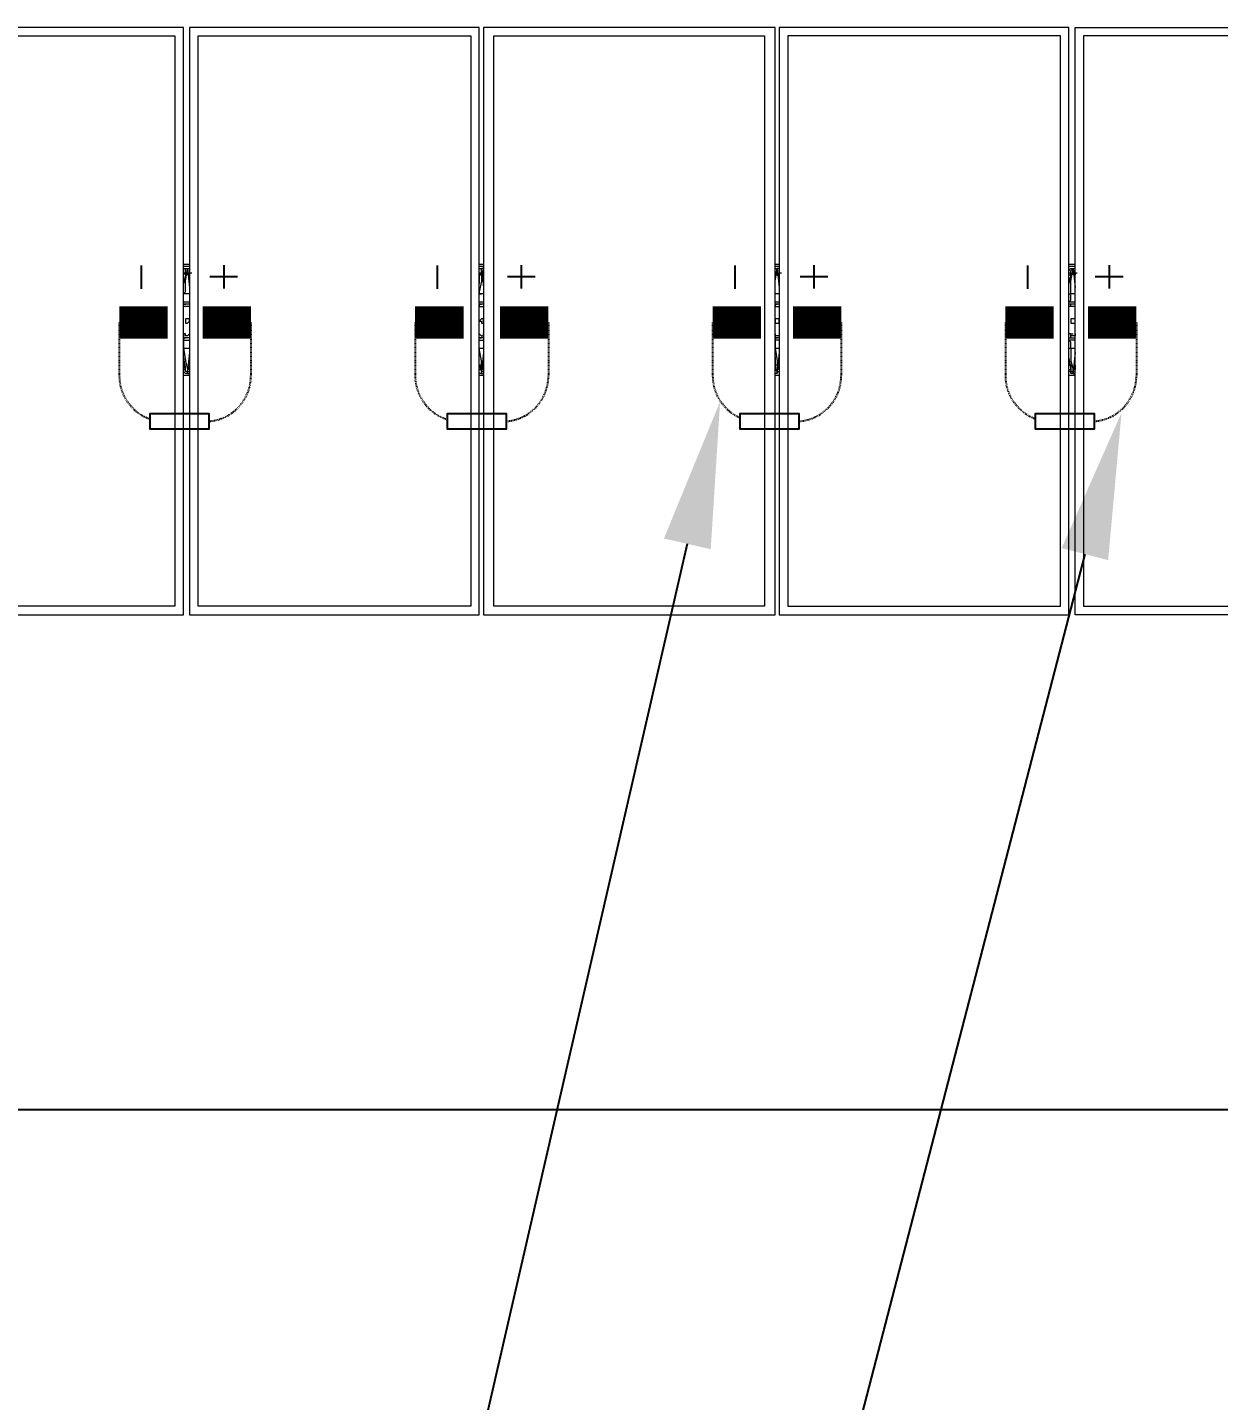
# Model space of a CAD drawing. Header units: feet. Extents: x -327 to 55127, y -2634 to 4121.
# Drawn here: x 3584.4 to 3768, y 3543.5 to 3755.2 of the extents above; entities that cross this region are included whole.
import ezdxf
from ezdxf import colors
from ezdxf.entities.mleader import LeaderData, LeaderLine
from ezdxf.lldxf.tags import DXFTag
from ezdxf.math import Vec2, Vec3

# ---------------------------------------------------------------- set-up
doc = ezdxf.new("R2010")
doc.units = ezdxf.units.FT
doc.header["$MEASUREMENT"] = 0
doc.linetypes.add('HIDDEN', pattern=[0.375, 0.25, -0.125])
for name, color, linetype in [('E-DC HARNESS-NEG', 170, 'DC HARNESS CABLE'), ('E-HARN-COMP', 8, 'Continuous'), ('E-TRNK-CABL-NEG', 6, 'HIDDEN'), ('E-TRUNK-CABLE-POS', 6, 'HIDDEN'), ('G-ANNO-TEXT', 1, 'Continuous'), ('Polarity-Text', 7, 'Continuous')]:
    doc.layers.add(name, color=color, linetype=linetype)
doc.styles.add('NEI-A', font='arial.ttf')
doc.styles.get("Standard").update_dxf_attribs({"font": 'arial.ttf'})
tags = doc.linetypes.add('DC HARNESS CABLE', pattern='A,0.5,-0.2,["DH",Standard,S=0.1,R=0,X=-0.1,Y=-0.05],-0.2', length=0.9).pattern_tags.tags
tags[6] = DXFTag(74, 10)

# ---------------------------------------------------------------- blocks, each defined once
blk = doc.blocks.new('A$C4742fff2')
at = {"lineweight": 5}
for points in [[(18.0426, 0.4666), (17.8126, 0.4666), (17.8126, 0), (18.0426, 0)], [(17.8193, 0.46), (18.0359, 0.46), (18.0359, 0.0067), (17.8193, 0.0067)], [(18.2776, 0.4666), (18.0476, 0.4666), (18.0476, 0), (18.2776, 0)], [(18.0543, 0.46), (18.2709, 0.46), (18.2709, 0.0067), (18.0543, 0.0067)], [(18.2809, 0), (18.5126, 0), (18.5126, 0.4666), (18.2809, 0.4666)], [(18.2893, 0.46), (18.5042, 0.46), (18.5042, 0.0067), (18.2893, 0.0067)], [(18.5159, 0), (18.7459, 0), (18.7459, 0.4666), (18.5159, 0.4666)], [(18.7392, 0.0067), (18.7392, 0.46), (18.5226, 0.46), (18.5226, 0.0067)], [(18.9809, 0), (18.7509, 0), (18.7509, 0.4666), (18.9809, 0.4666)], [(18.9742, 0.0067), (18.9742, 0.46), (18.7576, 0.46), (18.7576, 0.0067)], [(18.0459, 0.235), (18.0443, 0.235), (18.0443, 0.2317), (18.0459, 0.2317), (18.0476, 0.2333), (18.0476, 0.235)], [(18.2809, 0.235), (18.2793, 0.235), (18.2776, 0.2333), (18.2793, 0.2333), (18.2793, 0.2317), (18.2809, 0.2317), (18.2809, 0.2333)], [(18.5142, 0.235), (18.5126, 0.235), (18.5126, 0.2317), (18.5159, 0.2317), (18.5159, 0.2333), (18.5159, 0.235)], [(18.7492, 0.235), (18.7476, 0.235), (18.7476, 0.2317), (18.7509, 0.2317), (18.7509, 0.2333), (18.7509, 0.235)]]:
    blk.add_lwpolyline(points, close=True, dxfattribs=at)
for points in [[(18.0476, 0.2783), (18.0426, 0.2783)], [(18.0426, 0.27), (18.0443, 0.2717), (18.0443, 0.275), (18.0459, 0.275), (18.0476, 0.275)], [(18.0443, 0.255), (18.0426, 0.255), (18.0443, 0.2567), (18.0443, 0.265), (18.0459, 0.275)], [(18.0459, 0.27), (18.0459, 0.2733)], [(18.2809, 0.2783), (18.2776, 0.2783)], [(18.2776, 0.27), (18.2793, 0.2717), (18.2793, 0.275), (18.2809, 0.275), (18.2793, 0.275), (18.2793, 0.265), (18.2776, 0.2567), (18.2776, 0.255), (18.2793, 0.255)], [(18.2809, 0.27), (18.2809, 0.2733)], [(18.5159, 0.2783), (18.5126, 0.2783)], [(18.5142, 0.255), (18.5126, 0.255), (18.5126, 0.265), (18.5142, 0.275), (18.5159, 0.275), (18.5142, 0.275), (18.5142, 0.2733), (18.5126, 0.2717), (18.5126, 0.27)], [(18.5142, 0.27), (18.5142, 0.2733)], [(18.7509, 0.2783), (18.7459, 0.2783)], [(18.7459, 0.255), (18.7476, 0.255), (18.7476, 0.265), (18.7492, 0.275)], [(18.7476, 0.27), (18.7476, 0.2733), (18.7492, 0.275), (18.7509, 0.275)], [(18.7492, 0.27), (18.7492, 0.2733)], [(18.0443, 0.2483), (18.0426, 0.2483), (18.0426, 0.255)], [(18.2793, 0.2483), (18.2776, 0.2483), (18.2776, 0.255)], [(18.5142, 0.2483), (18.5126, 0.2483), (18.5126, 0.255)], [(18.7492, 0.2483), (18.7476, 0.2483), (18.7459, 0.2483), (18.7476, 0.25), (18.7476, 0.255)], [(18.0476, 0.2483), (18.0426, 0.2483)], [(18.0476, 0.2467), (18.0426, 0.2467), (18.0443, 0.2467)], [(18.0476, 0.245), (18.0443, 0.245), (18.0426, 0.245), (18.0426, 0.2467)], [(18.2809, 0.2483), (18.2776, 0.2483)], [(18.2809, 0.2467), (18.2776, 0.2467), (18.2793, 0.2467)], [(18.2776, 0.2467), (18.2776, 0.245), (18.2809, 0.245)], [(18.5159, 0.2483), (18.5126, 0.2483)], [(18.5159, 0.2467), (18.5126, 0.2467), (18.5142, 0.2467)], [(18.5126, 0.2467), (18.5126, 0.245), (18.5159, 0.245)], [(18.7509, 0.2483), (18.7459, 0.2483)], [(18.7509, 0.2467), (18.7476, 0.2467), (18.7459, 0.2467)], [(18.7509, 0.245), (18.7476, 0.245), (18.7459, 0.245)], [(18.7476, 0.245), (18.7476, 0.2467)], [(18.0476, 0.2233), (18.0459, 0.2217), (18.0443, 0.2217), (18.0443, 0.2233), (18.0426, 0.2233), (18.0426, 0.22), (18.0426, 0.2183), (18.0426, 0.2117), (18.0443, 0.2017), (18.0459, 0.195), (18.0459, 0.1933), (18.0476, 0.1933)], [(18.0476, 0.22), (18.0426, 0.22), (18.0443, 0.22)], [(18.0426, 0.2183), (18.0476, 0.2183)], [(18.2793, 0.1933), (18.2793, 0.2017), (18.2776, 0.2117), (18.2776, 0.2183), (18.2776, 0.22), (18.2776, 0.2233), (18.2793, 0.2217), (18.2809, 0.2217), (18.2809, 0.2233)], [(18.2809, 0.22), (18.2776, 0.22), (18.2793, 0.22)], [(18.2776, 0.2183), (18.2809, 0.2183)], [(18.5159, 0.2233), (18.5159, 0.2217), (18.5126, 0.2217), (18.5126, 0.2233), (18.5126, 0.22), (18.5126, 0.2183)], [(18.5159, 0.22), (18.5126, 0.22), (18.5142, 0.22)], [(18.5159, 0.2183), (18.5126, 0.2183), (18.5126, 0.2117), (18.5142, 0.2017), (18.5142, 0.1933), (18.5159, 0.1933)], [(18.7509, 0.2233), (18.7509, 0.2217), (18.7476, 0.2217), (18.7476, 0.2233), (18.7459, 0.2233)], [(18.7476, 0.2117), (18.7476, 0.2167), (18.7459, 0.2183), (18.7459, 0.22), (18.7476, 0.22), (18.7509, 0.22)], [(18.7509, 0.2183), (18.7476, 0.2183), (18.7459, 0.2183)], [(18.7476, 0.22), (18.7476, 0.2233), (18.7492, 0.2233)], [(18.7459, 0.2117), (18.7476, 0.2117), (18.7476, 0.2017), (18.7492, 0.195), (18.7492, 0.1933), (18.7509, 0.1933)], [(18.0459, 0.1917), (18.0459, 0.1933), (18.0443, 0.1933), (18.0443, 0.195), (18.0426, 0.1983)], [(18.0459, 0.1967), (18.0459, 0.1933), (18.0459, 0.1917), (18.0476, 0.1917)], [(18.2776, 0.1983), (18.2793, 0.195), (18.2793, 0.1917), (18.2809, 0.1917)], [(18.2809, 0.1967), (18.2809, 0.1933), (18.2793, 0.1933), (18.2793, 0.1917)], [(18.5126, 0.1983), (18.5126, 0.195), (18.5142, 0.1933), (18.5142, 0.1917), (18.5142, 0.1933), (18.5142, 0.1967)], [(18.7476, 0.1983), (18.7476, 0.1933), (18.7492, 0.1933), (18.7492, 0.1917), (18.7492, 0.1933), (18.7492, 0.1967)], [(18.0476, 0.19), (18.0426, 0.19)], [(18.2809, 0.19), (18.2776, 0.19)], [(18.5159, 0.19), (18.5126, 0.19)], [(18.7509, 0.19), (18.7459, 0.19)], [(18.7492, 0.1917), (18.7509, 0.1917)]]:
    blk.add_lwpolyline(points, dxfattribs=at)
at = {"color": 8, "lineweight": 5, "true_color": 0x808080}
for points in [[(18.0476, 0.2767), (18.0426, 0.2767)], [(18.0426, 0.2733), (18.0426, 0.275), (18.0459, 0.275), (18.0476, 0.26)], [(18.0459, 0.2733), (18.0459, 0.2733)], [(18.2809, 0.2767), (18.2776, 0.2767)], [(18.2776, 0.2733), (18.2776, 0.275), (18.2793, 0.275), (18.2809, 0.26)], [(18.2809, 0.2733), (18.2809, 0.2733)], [(18.5159, 0.2767), (18.5126, 0.2767)], [(18.5126, 0.2733), (18.5126, 0.275), (18.5142, 0.275), (18.5159, 0.26)], [(18.5142, 0.2733), (18.5142, 0.2733)], [(18.7509, 0.2767), (18.7459, 0.2767)], [(18.7459, 0.2733), (18.7476, 0.275), (18.7492, 0.275), (18.7509, 0.26)], [(18.7492, 0.2733), (18.7492, 0.2733)], [(18.0426, 0.2717), (18.0443, 0.2717), (18.0443, 0.27), (18.0426, 0.2633)], [(18.0426, 0.2667), (18.0426, 0.27)], [(18.0476, 0.2717), (18.0476, 0.27), (18.0476, 0.2717), (18.0493, 0.2717)], [(18.2776, 0.2717), (18.2793, 0.2717), (18.2776, 0.27), (18.2776, 0.2633)], [(18.2776, 0.2667), (18.2776, 0.27), (18.2793, 0.27)], [(18.2826, 0.2717), (18.2826, 0.2717)], [(18.5126, 0.2633), (18.5126, 0.2717), (18.5142, 0.2717)], [(18.5126, 0.2667), (18.5126, 0.27), (18.5142, 0.27)], [(18.5159, 0.2717), (18.5159, 0.27), (18.5159, 0.2717), (18.5176, 0.2717)], [(18.7459, 0.2717), (18.7476, 0.2717), (18.7476, 0.27), (18.7459, 0.2633)], [(18.7459, 0.27), (18.7476, 0.27), (18.7476, 0.2683), (18.7459, 0.2667)], [(18.7509, 0.2717), (18.7509, 0.27), (18.7509, 0.2717), (18.7526, 0.2717)], [(18.0476, 0.255), (18.0426, 0.255)], [(18.2809, 0.255), (18.2776, 0.255)], [(18.5159, 0.255), (18.5126, 0.255)], [(18.7509, 0.255), (18.7476, 0.255)], [(18.0426, 0.2117), (18.0476, 0.2117)], [(18.0476, 0.2083), (18.0459, 0.1933)], [(18.2776, 0.2117), (18.2809, 0.2117)], [(18.2809, 0.2083), (18.2793, 0.1933)], [(18.5126, 0.2117), (18.5159, 0.2117)], [(18.5159, 0.2083), (18.5142, 0.1933)], [(18.7476, 0.2117), (18.7509, 0.2117)], [(18.7509, 0.2083), (18.7492, 0.1933)], [(18.0426, 0.195), (18.0443, 0.195), (18.0443, 0.1967), (18.0426, 0.205)], [(18.0443, 0.1983), (18.0426, 0.1983), (18.0426, 0.2)], [(18.0476, 0.1983), (18.0476, 0.195), (18.0476, 0.1967)], [(18.2776, 0.195), (18.2793, 0.195), (18.2776, 0.1967), (18.2776, 0.205)], [(18.2793, 0.1983), (18.2776, 0.1983), (18.2776, 0.2)], [(18.2809, 0.1967), (18.2809, 0.195), (18.2809, 0.1983)], [(18.5126, 0.205), (18.5126, 0.195), (18.5142, 0.195)], [(18.5142, 0.1983), (18.5126, 0.1983), (18.5126, 0.2)], [(18.5159, 0.1983), (18.5159, 0.195), (18.5159, 0.1967)], [(18.7459, 0.195), (18.7476, 0.195), (18.7476, 0.1967), (18.7459, 0.205)], [(18.7459, 0.1983), (18.7476, 0.1983), (18.7459, 0.2)], [(18.7509, 0.1983), (18.7509, 0.195), (18.7509, 0.1967)], [(18.0459, 0.1917), (18.0443, 0.1917), (18.0426, 0.1933)], [(18.0476, 0.19), (18.0426, 0.19)], [(18.0459, 0.1933), (18.0459, 0.1933)], [(18.2793, 0.1917), (18.2776, 0.1917), (18.2776, 0.1933)], [(18.2809, 0.19), (18.2776, 0.19)], [(18.2809, 0.195), (18.2809, 0.195)], [(18.2809, 0.1933), (18.2809, 0.1933)], [(18.5142, 0.1917), (18.5126, 0.1917), (18.5126, 0.1933)], [(18.5159, 0.19), (18.5126, 0.19)], [(18.5142, 0.1933), (18.5142, 0.1933)], [(18.7492, 0.1917), (18.7476, 0.1917), (18.7476, 0.1933), (18.7459, 0.1933)], [(18.7509, 0.19), (18.7459, 0.19)], [(18.7492, 0.1933), (18.7492, 0.1933)]]:
    blk.add_lwpolyline(points, dxfattribs=at)
blk.add_lwpolyline([(18.2809, 0.2717), (18.2809, 0.27)], close=True, dxfattribs=at)

msp = doc.modelspace()

# ---------------------------------------------------------------- linework, layer by layer
at = {"layer": 'E-DC HARNESS-NEG', "ltscale": 0.5}
msp.add_lwpolyline([(3913.27, 3588.31), (2042.48, 3588.29)], dxfattribs=at)
at = {"layer": 'E-HARN-COMP', "const_width": 5}
for points in [[(3598.58, 3709.71), (3606.03, 3709.71)], [(3611.43, 3709.71), (3618.88, 3709.71)], [(3644.18, 3709.71), (3651.64, 3709.71)], [(3657.28, 3709.71), (3664.73, 3709.71)], [(3690.03, 3709.71), (3697.49, 3709.71)], [(3702.39, 3709.71), (3709.85, 3709.71)], [(3735.15, 3709.71), (3742.6, 3709.71)], [(3747.89, 3709.71), (3755.35, 3709.71)]]:
    msp.add_lwpolyline(points, dxfattribs=at)
at = {"layer": 'E-HARN-COMP'}
for points in [[(3607.84, 3695.62), (3603.28, 3695.62), (3603.28, 3693.3), (3607.84, 3693.3)], [(3607.84, 3693.3), (3612.41, 3693.3), (3612.41, 3695.62), (3607.84, 3695.62)], [(3653.69, 3695.62), (3649.13, 3695.62), (3649.13, 3693.3), (3653.69, 3693.3)], [(3653.69, 3693.3), (3658.26, 3693.3), (3658.26, 3695.62), (3653.69, 3695.62)], [(3698.81, 3695.62), (3694.24, 3695.62), (3694.24, 3693.3), (3698.81, 3693.3)], [(3698.81, 3693.3), (3703.37, 3693.3), (3703.37, 3695.62), (3698.81, 3695.62)], [(3744.31, 3695.62), (3739.74, 3695.62), (3739.74, 3693.3), (3744.31, 3693.3)], [(3744.31, 3693.3), (3748.87, 3693.3), (3748.87, 3695.62), (3744.31, 3695.62)]]:
    msp.add_lwpolyline(points, dxfattribs=at)
at = {"layer": 'E-TRNK-CABL-NEG', "ltscale": 0.1}
for points in [[(3598.58, 3709.71), (3598.58, 3701.47, 0.318747), (3603.28, 3694.84, 0.318747)], [(3644.18, 3709.71), (3644.18, 3701.47, 0.328669), (3649.13, 3694.76, 0.328669)], [(3690.03, 3709.71), (3690.03, 3701.47, 0.298097), (3694.24, 3695.03, 0.298097)], [(3735.15, 3709.71), (3735.15, 3701.47, 0.314202), (3739.74, 3694.88, 0.314202)]]:
    msp.add_lwpolyline(points, format="xyb", dxfattribs=at)
at = {"layer": 'E-TRUNK-CABLE-POS', "ltscale": 0.1}
for points in [[(3618.88, 3709.71), (3618.88, 3701.47, -0.391396), (3612.41, 3694.47, -0.391396)], [(3664.73, 3709.71), (3664.73, 3701.47, -0.391396), (3658.26, 3694.47, -0.391396)], [(3709.85, 3709.71), (3709.85, 3701.47, -0.391396), (3703.37, 3694.47, -0.391396)], [(3755.35, 3709.71), (3755.35, 3701.47, -0.391396), (3748.87, 3694.47, -0.391396)]]:
    msp.add_lwpolyline(points, format="xyb", dxfattribs=at)
at = {"layer": 'Polarity-Text'}
for p, q in [((3601.97, 3718.49), (3601.97, 3714.87)), ((3614.69, 3718.56), (3614.69, 3714.94)), ((3647.58, 3718.49), (3647.58, 3714.87)), ((3660.54, 3718.56), (3660.54, 3714.94)), ((3693.43, 3718.49), (3693.43, 3714.87)), ((3705.65, 3718.56), (3705.65, 3714.94)), ((3738.55, 3718.49), (3738.55, 3714.87)), ((3751.15, 3718.56), (3751.15, 3714.94)), ((3616.82, 3716.75), (3612.55, 3716.75)), ((3662.67, 3716.75), (3658.4, 3716.75)), ((3707.79, 3716.75), (3703.51, 3716.75)), ((3753.29, 3716.75), (3749.01, 3716.75))]:
    msp.add_line(p, q, dxfattribs=at)

# ---------------------------------------------------------------- block references
at = {"xscale": 194.04614304, "yscale": 194.04614304, "zscale": 194.04614304}
msp.add_blockref('A$C4742fff2', (107.36, 3664.64), dxfattribs=at)

# ---------------------------------------------------------------- next in the draw order: leaders
at = {"layer": 'G-ANNO-TEXT'}
ml = msp.add_multileader_mtext('Standard', dxfattribs=at)
ml.set_content('(TYP.) (+) MODULE LEAD', color=256, style='NEI-A')
ml.set_leader_properties()
ml.build(insert=Vec2(0, 0))
ml.multileader.update_dxf_attribs({"dogleg_length": 0.36, "arrow_head_size": 22.51})
ctx = ml.context
ctx.base_point, ctx.char_height, ctx.arrow_head_size, ctx.landing_gap_size, ctx.plane_origin = Vec3(3245.96, 3361.58, -22.9), 20, 22.51, 23.05, Vec3(10274.42, -2266.19, -22.9)
ctx.text_align_type = 2
notes = []
notes.append((ctx, [(1, (1, 1, 0), (3666.43, 3361.58, -22.9), (-1, 0), 46.1, [(1, [(3753.05, 3695.78, -22.9)], 0, [])])]))
ctx.mtext.insert, ctx.mtext.width, ctx.mtext.alignment, ctx.mtext.flow_direction = Vec3(3597.28, 3374.52, -22.9), 331.22, 3, 5
ctx.mtext.has_bg_fill, ctx.mtext.bg_color, ctx.mtext.bg_scale_factor, ctx.mtext.bg_transparency, ctx.mtext.use_window_bg_color = 1, -1073741824, 1.5, 0, 1
for ctx, leaders in notes:
    for number, flags, end, landing, length, lines in leaders:
        leader = LeaderData()
        leader.index, (leader.has_last_leader_line, leader.has_dogleg_vector, leader.attachment_direction) = number, flags
        leader.last_leader_point, leader.dogleg_vector, leader.dogleg_length = Vec3(end), Vec3(landing), length
        for number, points, colour, breaks in lines:
            line = LeaderLine()
            line.index, line.vertices, line.color, line.breaks = number, Vec3.list(points), colors.encode_raw_color(colour), breaks
            leader.lines.append(line)
        ctx.leaders.append(leader)

# ---------------------------------------------------------------- next in the draw order: leaders
ml = msp.add_multileader_mtext('Standard', dxfattribs=at)
ml.set_content('(TYP.) (-) MODULE LEAD', color=256, style='NEI-A')
ml.set_leader_properties()
ml.build(insert=Vec2(0, 0))
ml.multileader.update_dxf_attribs({"dogleg_length": 0.36, "arrow_head_size": 22.51})
ctx = ml.context
ctx.base_point, ctx.char_height, ctx.arrow_head_size, ctx.landing_gap_size, ctx.plane_origin = Vec3(3217.6, 3436.38, -22.9), 20, 22.51, 23.05, Vec3(10213.47, -2258.24, -22.9)
ctx.text_align_type = 2
notes = []
notes.append((ctx, [(1, (1, 1, 0), (3631.05, 3436.38, -22.9), (-1, 0), 46.1, [(1, [(3691.18, 3697.51, -22.9)], 0, [])])]))
ctx.mtext.insert, ctx.mtext.width, ctx.mtext.alignment, ctx.mtext.flow_direction = Vec3(3561.91, 3449.32, -22.9), 401.7571, 3, 5
ctx.mtext.has_bg_fill, ctx.mtext.bg_color, ctx.mtext.bg_scale_factor, ctx.mtext.bg_transparency, ctx.mtext.use_window_bg_color = 1, -1073741824, 1.5, 0, 1
for ctx, leaders in notes:
    for number, flags, end, landing, length, lines in leaders:
        leader = LeaderData()
        leader.index, (leader.has_last_leader_line, leader.has_dogleg_vector, leader.attachment_direction) = number, flags
        leader.last_leader_point, leader.dogleg_vector, leader.dogleg_length = Vec3(end), Vec3(landing), length
        for number, points, colour, breaks in lines:
            line = LeaderLine()
            line.index, line.vertices, line.color, line.breaks = number, Vec3.list(points), colors.encode_raw_color(colour), breaks
            leader.lines.append(line)
        ctx.leaders.append(leader)

doc.saveas('drawing.dxf')
